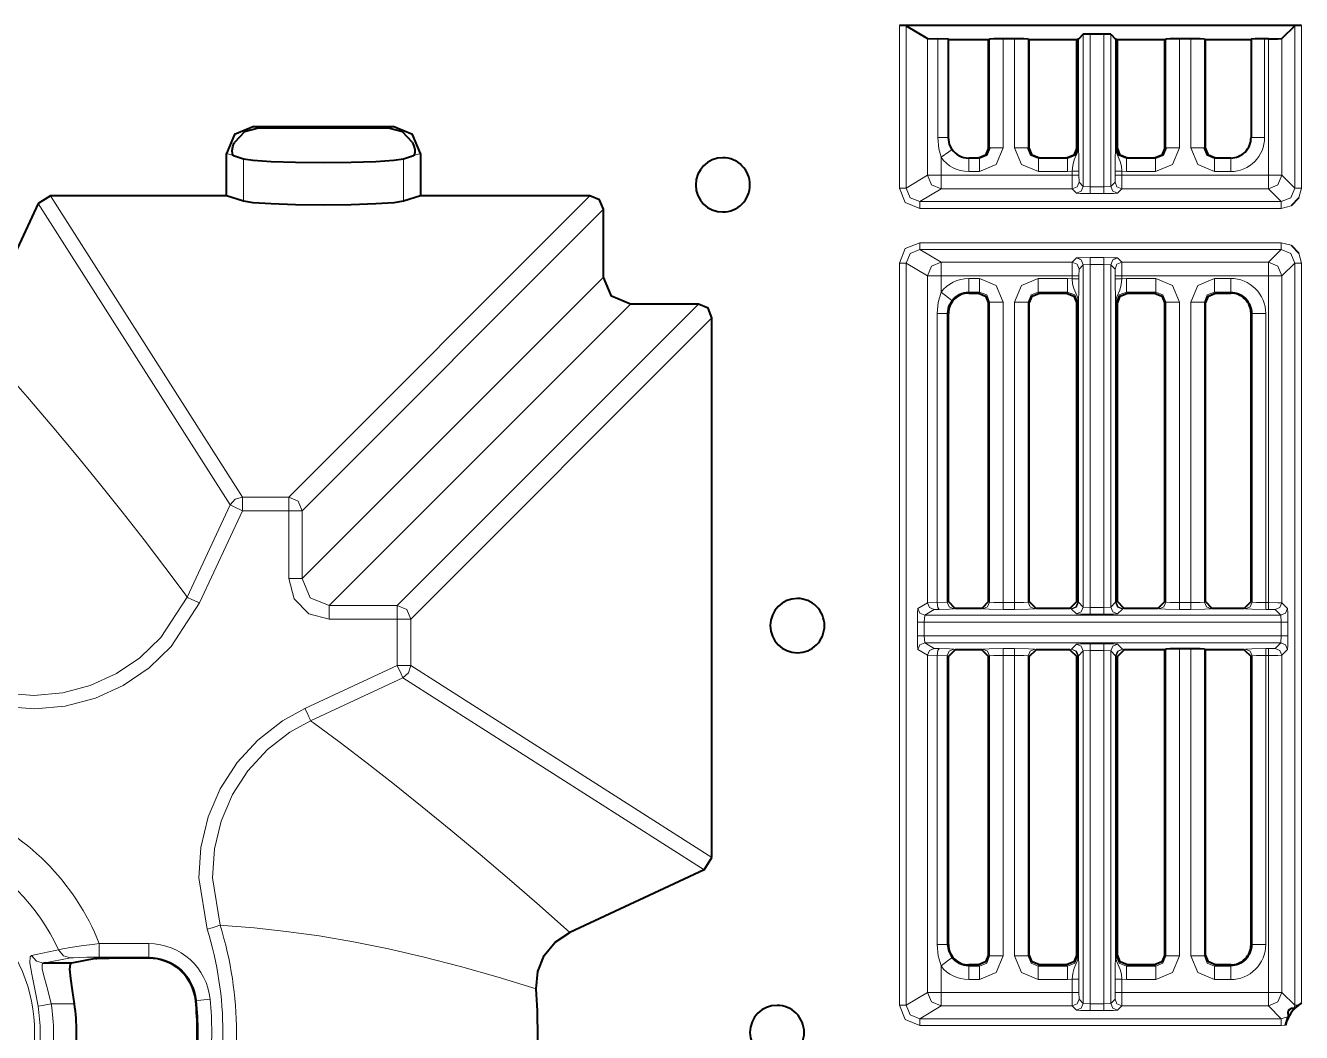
# Model space of a CAD drawing. Header units: millimetres. Extents: x 0 to 2941, y -405 to 1422.
# Drawn here: x 782.6 to 876.8, y 625.7 to 699.9 of the extents above; entities that cross this region are included whole.
import ezdxf

# ---------------------------------------------------------------- set-up
doc = ezdxf.new("R2010")
doc.units = ezdxf.units.MM
doc.layers.add('FINE', color=9, linetype='Continuous')
doc.layers.add('OUTLINE', color=7, linetype='Continuous')

msp = doc.modelspace()

# ---------------------------------------------------------------- linework, layer by layer
at = {"layer": 'FINE', "lineweight": 9}
for p, q in [((847.089, 699.94), (847.089, 687.952)), ((876.254, 699.928), (876.254, 687.953)), ((876.753, 687.953), (876.753, 699.94)), ((849.163, 698.983), (849.163, 688.897)), ((849.933, 698.959), (849.933, 691.673)), ((854.75, 690.922), (854.75, 698.958)), ((855.59, 698.958), (855.59, 690.922)), ((856.588, 690.922), (856.588, 698.934)), ((860.251, 698.934), (860.251, 690.922)), ((860.283, 698.939), (860.283, 690.922)), ((860.3, 690.922), (860.3, 698.942)), ((860.657, 688.082), (860.657, 699.299)), ((861.157, 699.312), (861.157, 688.056)), ((862.183, 688.056), (862.183, 699.312)), ((862.682, 699.299), (862.682, 688.082)), ((863.056, 690.922), (863.056, 698.939)), ((863.088, 690.922), (863.088, 698.934)), ((867.75, 690.922), (867.75, 698.958)), ((868.59, 698.958), (868.59, 690.922)), ((869.588, 690.922), (869.588, 698.934)), ((874.035, 691.673), (874.035, 698.958)), ((874.31, 698.958), (874.31, 688.897)), ((875.31, 688.897), (875.31, 698.984)), ((799.82, 692.381), (799.467, 692.495)), ((809.747, 692.495), (809.394, 692.381)), ((856.67, 690.922), (856.588, 690.922)), ((860.251, 690.922), (860.17, 690.922)), ((863.17, 690.922), (863.088, 690.922)), ((869.67, 690.922), (869.588, 690.922)), ((797.457, 690.512), (797.941, 690.355)), ((798.698, 690.092), (798.698, 686.986)), ((810.516, 686.986), (810.516, 690.092)), ((811.273, 690.355), (811.758, 690.512)), ((850.163, 688.897), (850.163, 690.229)), ((852.204, 689.172), (852.997, 689.172)), ((859.829, 689.204), (859.829, 688.897)), ((860.329, 688.897), (860.329, 689.204)), ((863.01, 689.204), (863.01, 688.897)), ((863.51, 689.204), (863.842, 689.172)), ((863.842, 689.172), (865.997, 689.172)), ((870.342, 689.172), (871.535, 689.172)), ((859.829, 688.897), (850.163, 688.897)), ((860.342, 688.397), (860.329, 688.897)), ((860.657, 688.082), (860.342, 688.397)), ((861.157, 688.056), (860.657, 688.082)), ((862.183, 688.056), (861.157, 688.056)), ((862.682, 688.082), (862.183, 688.056)), ((862.998, 688.397), (862.682, 688.082)), ((863.01, 688.897), (862.998, 688.397)), ((876.254, 687.953), (875.31, 688.897)), ((798.633, 665.165), (784.473, 687.391)), ((824.269, 687.391), (802.043, 665.165)), ((861.157, 687.556), (862.183, 687.556)), ((863.182, 687.582), (863.497, 687.897)), ((863.497, 687.897), (874.31, 687.897)), ((876.566, 687.226), (876.753, 687.953)), ((783.568, 686.815), (797.728, 664.589)), ((803.041, 664.167), (825.267, 686.393)), ((875.254, 686.454), (875.981, 686.641)), ((875.254, 683.927), (848.589, 683.927)), ((875.981, 683.739), (875.254, 683.927)), ((847.089, 682.428), (847.089, 627.702)), ((847.589, 682.428), (849.163, 681.484)), ((847.589, 627.702), (847.589, 682.428)), ((860.157, 682.799), (859.842, 682.484)), ((862.183, 682.824), (861.157, 682.824)), ((863.497, 682.484), (863.182, 682.799)), ((874.31, 682.484), (863.497, 682.484)), ((849.163, 681.484), (849.163, 657.373)), ((850.163, 680.286), (850.163, 681.484)), ((850.163, 681.484), (859.829, 681.484)), ((859.829, 681.484), (859.829, 681.258)), ((860.329, 681.484), (860.342, 681.984)), ((860.329, 681.258), (860.329, 681.484)), ((860.342, 681.984), (860.657, 682.299)), ((860.657, 682.299), (861.157, 682.325)), ((860.657, 657.058), (860.657, 682.299)), ((861.157, 682.325), (861.157, 657.032)), ((861.157, 682.325), (862.183, 682.325)), ((862.682, 682.299), (862.998, 681.984)), ((862.682, 682.299), (862.682, 657.058)), ((862.998, 681.984), (863.01, 681.484)), ((863.01, 681.484), (863.01, 681.258)), ((874.31, 681.484), (874.31, 657.386)), ((875.31, 657.373), (875.31, 681.484)), ((825.267, 681.388), (803.041, 659.162)), ((853.002, 681.288), (852.204, 681.288)), ((859.502, 681.288), (857.337, 681.288)), ((859.829, 681.258), (859.502, 681.288)), ((863.837, 681.288), (863.51, 681.258)), ((866.002, 681.288), (863.837, 681.288)), ((871.535, 681.288), (870.337, 681.288)), ((857.418, 680.208), (857.337, 680.29)), ((863.918, 680.208), (863.837, 680.29)), ((863.837, 680.29), (866.002, 680.29)), ((866.002, 680.29), (865.921, 680.208)), ((870.337, 680.29), (871.535, 680.29)), ((870.419, 680.208), (870.337, 680.29)), ((871.535, 680.29), (871.535, 680.208)), ((805.038, 657.165), (827.264, 679.391)), ((849.891, 678.709), (849.891, 657.385)), ((850.619, 678.709), (850.704, 678.709)), ((850.619, 657.421), (850.619, 678.709)), ((853.67, 679.459), (853.751, 679.541)), ((853.751, 679.541), (853.751, 657.423)), ((854.75, 657.386), (854.75, 679.541)), ((855.59, 679.541), (855.59, 657.386)), ((860.17, 679.459), (860.251, 679.541)), ((860.251, 679.541), (860.251, 657.423)), ((860.283, 679.541), (860.283, 657.415)), ((860.3, 657.415), (860.3, 679.541)), ((863.04, 679.541), (863.04, 657.415)), ((863.056, 657.415), (863.056, 679.541)), ((866.67, 679.459), (866.751, 679.541)), ((866.751, 679.541), (866.751, 657.423)), ((867.75, 657.386), (867.75, 679.541)), ((868.59, 679.541), (868.59, 657.386)), ((869.588, 679.541), (869.67, 679.459)), ((869.588, 657.423), (869.588, 679.541)), ((873.035, 678.709), (873.116, 678.709)), ((874.115, 657.386), (874.115, 678.709)), ((811.041, 656.167), (833.267, 678.393)), ((794.555, 657.785), (797.728, 664.589)), ((798.633, 665.165), (802.043, 665.165)), ((798.633, 664.167), (795.46, 657.363)), ((802.043, 664.167), (798.633, 664.167)), ((802.043, 659.162), (802.043, 664.167)), ((803.041, 664.167), (803.041, 659.162)), ((794.398, 658), (794.555, 657.785)), ((805.038, 657.165), (810.043, 657.165)), ((849.163, 657.373), (848.463, 656.953)), ((849.891, 657.385), (849.163, 657.373)), ((850.619, 657.421), (849.891, 657.385)), ((850.704, 657.464), (850.619, 657.421)), ((853.751, 657.423), (853.67, 657.464)), ((855.59, 657.386), (854.75, 657.386)), ((856.67, 657.464), (856.588, 657.423)), ((860.251, 657.423), (860.17, 657.464)), ((860.283, 657.415), (860.251, 657.423)), ((860.657, 657.058), (860.3, 657.415)), ((861.157, 657.032), (860.657, 657.058)), ((862.183, 657.032), (861.157, 657.032)), ((862.682, 657.058), (862.183, 657.032)), ((863.04, 657.415), (862.682, 657.058)), ((863.088, 657.423), (863.056, 657.415)), ((863.17, 657.464), (863.088, 657.423)), ((866.751, 657.423), (866.67, 657.464)), ((868.59, 657.386), (867.75, 657.386)), ((869.67, 657.464), (869.588, 657.423)), ((874.31, 657.386), (874.115, 657.386)), ((875.73, 656.953), (875.31, 657.373)), ((810.043, 656.167), (805.038, 656.167)), ((810.043, 652.757), (810.043, 656.167)), ((811.041, 656.167), (811.041, 652.757)), ((848.962, 656.453), (875.23, 656.453)), ((851.118, 656.921), (851.204, 656.964)), ((854.75, 656.886), (855.59, 656.886)), ((857.088, 656.923), (857.17, 656.964)), ((859.67, 656.964), (859.752, 656.923)), ((859.752, 656.923), (859.8, 656.915)), ((859.8, 656.915), (860.157, 656.558)), ((861.157, 656.532), (862.183, 656.532)), ((863.182, 656.558), (863.539, 656.915)), ((863.539, 656.915), (863.588, 656.923)), ((863.588, 656.923), (863.67, 656.964)), ((866.169, 656.964), (866.252, 656.923)), ((867.75, 656.886), (868.59, 656.886)), ((870.088, 656.923), (870.17, 656.964)), ((872.535, 656.964), (872.617, 656.923)), ((874.81, 656.873), (875.23, 656.453)), ((875.23, 656.453), (875.255, 655.953)), ((848.42, 655.953), (848.42, 654.927)), ((875.255, 655.953), (848.92, 655.953)), ((875.255, 655.953), (875.255, 654.927)), ((875.755, 654.927), (875.755, 655.953)), ((848.92, 654.927), (875.255, 654.927)), ((848.962, 654.428), (848.92, 654.927)), ((875.23, 654.428), (848.962, 654.428)), ((849.663, 654.007), (848.962, 654.428)), ((860.157, 654.323), (859.8, 653.966)), ((862.183, 654.348), (861.157, 654.348)), ((863.539, 653.966), (863.182, 654.323)), ((875.23, 654.428), (874.81, 654.008)), ((875.255, 654.927), (875.23, 654.428)), ((848.463, 653.928), (849.163, 653.508)), ((849.163, 653.508), (849.891, 653.496)), ((849.163, 653.508), (849.163, 628.646)), ((850.027, 653.996), (849.663, 654.007)), ((849.891, 653.496), (850.619, 653.46)), ((849.891, 653.496), (849.891, 632.172)), ((850.619, 632.172), (850.619, 653.46)), ((850.619, 653.46), (850.704, 653.417)), ((853.252, 653.958), (853.17, 653.917)), ((853.67, 653.417), (853.751, 653.458)), ((853.751, 653.458), (853.751, 631.34)), ((855.59, 653.995), (854.75, 653.995)), ((854.75, 631.34), (854.75, 653.495)), ((854.75, 653.495), (855.59, 653.495)), ((855.59, 653.495), (855.59, 631.34)), ((856.588, 631.34), (856.588, 653.458)), ((856.588, 653.458), (856.67, 653.417)), ((857.17, 653.917), (857.088, 653.958)), ((859.752, 653.958), (859.67, 653.917)), ((859.8, 653.966), (859.752, 653.958)), ((860.17, 653.417), (860.251, 653.458)), ((860.251, 653.458), (860.283, 653.466)), ((860.251, 653.458), (860.251, 631.34)), ((860.283, 653.466), (860.283, 631.34)), ((860.3, 653.466), (860.657, 653.823)), ((860.3, 631.34), (860.3, 653.466)), ((860.657, 653.823), (861.157, 653.849)), ((860.657, 627.831), (860.657, 653.823)), ((861.157, 653.849), (862.183, 653.849)), ((862.183, 627.806), (862.183, 653.849)), ((862.183, 653.849), (862.682, 653.823)), ((862.682, 653.823), (862.682, 627.831)), ((862.682, 653.823), (863.04, 653.466)), ((863.04, 653.466), (863.04, 631.34)), ((863.056, 631.34), (863.056, 653.466)), ((863.056, 653.466), (863.088, 653.458)), ((863.088, 653.458), (863.17, 653.417)), ((863.088, 631.34), (863.088, 653.458)), ((863.588, 653.958), (863.539, 653.966)), ((863.67, 653.917), (863.588, 653.958)), ((866.751, 653.957), (866.751, 631.34)), ((867.75, 631.34), (867.75, 653.982)), ((868.59, 653.982), (868.59, 631.34)), ((869.588, 631.34), (869.588, 653.957)), ((872.617, 653.958), (872.535, 653.917)), ((874.31, 653.995), (874.115, 653.995)), ((874.115, 632.172), (874.115, 653.495)), ((874.115, 653.495), (874.31, 653.495)), ((874.81, 654.008), (874.31, 653.995)), ((874.31, 653.495), (874.31, 628.646)), ((875.31, 653.508), (875.73, 653.928)), ((875.31, 628.646), (875.31, 653.508)), ((803.239, 649.584), (810.043, 652.757)), ((833.267, 638.597), (811.041, 652.757)), ((810.465, 651.852), (832.691, 637.692)), ((803.661, 648.679), (803.876, 648.522)), ((797.236, 633.58), (796.987, 633.594)), ((788.072, 632.241), (791.718, 632.241)), ((850.704, 632.172), (850.619, 632.172)), ((873.116, 632.172), (873.035, 632.172)), ((785.958, 631.184), (783.953, 630.791)), ((791.718, 631.242), (788.072, 631.242)), ((791.718, 631.242), (791.718, 631.17)), ((852.204, 630.591), (852.204, 630.672)), ((853.751, 631.34), (853.67, 631.421)), ((856.67, 631.421), (856.588, 631.34)), ((857.337, 630.591), (857.418, 630.672)), ((859.421, 630.672), (859.502, 630.591)), ((860.251, 631.34), (860.17, 631.421)), ((863.17, 631.421), (863.088, 631.34)), ((863.837, 630.591), (863.918, 630.672)), ((865.921, 630.672), (866.002, 630.591)), ((866.751, 631.34), (866.67, 631.421)), ((869.67, 631.421), (869.588, 631.34)), ((870.337, 630.591), (870.419, 630.672)), ((871.535, 630.672), (871.535, 630.591)), ((850.163, 628.646), (850.163, 630.595)), ((859.502, 630.591), (857.337, 630.591)), ((866.002, 630.591), (863.837, 630.591)), ((871.535, 630.591), (870.337, 630.591)), ((857.337, 629.592), (859.502, 629.592)), ((859.502, 629.592), (859.829, 629.623)), ((859.829, 629.623), (859.829, 628.646)), ((860.329, 628.646), (860.329, 629.623)), ((863.01, 629.623), (863.01, 628.646)), ((863.51, 628.646), (863.51, 629.623)), ((863.51, 629.623), (863.837, 629.592)), ((863.837, 629.592), (866.002, 629.592)), ((870.337, 629.592), (871.535, 629.592)), ((795.181, 628.034), (795.251, 628.041)), ((849.163, 628.646), (847.589, 627.702)), ((859.829, 628.646), (850.163, 628.646)), ((860.342, 628.147), (860.329, 628.646)), ((860.657, 627.831), (860.342, 628.147)), ((862.682, 627.831), (862.183, 627.806)), ((862.998, 628.147), (862.682, 627.831)), ((863.01, 628.646), (862.998, 628.147)), ((874.31, 628.646), (863.51, 628.646)), ((876.254, 627.703), (875.31, 628.646)), ((784.523, 627.793), (786.242, 627.793)), ((862.183, 627.806), (861.157, 627.806)), ((861.157, 627.306), (862.183, 627.306)), ((863.182, 627.332), (863.497, 627.647)), ((863.497, 627.647), (874.31, 627.647)), ((874.31, 627.647), (875.254, 626.703)), ((876.254, 627.703), (876.221, 627.448)), ((848.589, 626.203), (875.254, 626.203)), ((875.793, 626.861), (875.254, 626.703)), ((875.254, 626.203), (875.577, 626.239))]:
    msp.add_line(p, q, dxfattribs=at)
for points in [[(849.163, 688.897), (847.589, 687.952), (847.589, 699.928)], [(853.751, 698.934), (853.751, 690.922), (853.67, 690.922)], [(863.04, 698.942), (863.04, 690.922), (863.04, 690.91), (863.039, 690.883), (863.038, 690.824), (863.036, 690.776), (863.034, 690.702), (863.02, 690.206), (863.013, 689.735), (863.01, 689.204)], [(866.751, 698.934), (866.751, 690.922), (866.67, 690.922)], [(850.704, 691.673), (850.488, 691.673), (849.933, 691.673)], [(849.933, 691.673), (850.002, 690.851), (850.163, 690.229)], [(852.997, 689.172), (854.236, 689.685), (854.75, 690.922)], [(853.751, 690.922), (854.061, 690.922), (854.75, 690.922)], [(856.588, 690.922), (856.278, 690.922), (855.59, 690.922)], [(855.59, 690.922), (856.103, 689.685), (857.342, 689.172)], [(860.283, 690.922), (860.281, 690.852), (860.272, 690.766), (860.212, 690.527), (859.992, 690.027), (859.88, 689.613), (859.829, 689.204)], [(860.251, 690.922), (860.262, 690.922), (860.283, 690.922)], [(860.3, 690.922), (860.295, 690.922), (860.283, 690.922)], [(860.329, 689.204), (860.326, 689.799), (860.317, 690.346), (860.304, 690.754), (860.3, 690.862), (860.3, 690.896), (860.3, 690.922)], [(863.04, 690.922), (863.044, 690.922), (863.056, 690.922)], [(863.51, 689.204), (863.467, 689.568), (863.388, 689.913), (863.163, 690.434), (863.113, 690.57), (863.084, 690.676), (863.061, 690.821), (863.057, 690.89), (863.056, 690.922)], [(863.056, 690.922), (863.077, 690.922), (863.088, 690.922)], [(865.997, 689.172), (867.236, 689.685), (867.75, 690.922)], [(867.75, 690.922), (867.061, 690.922), (866.751, 690.922)], [(868.59, 690.922), (869.278, 690.922), (869.588, 690.922)], [(868.59, 690.922), (869.103, 689.685), (870.342, 689.172)], [(874.035, 691.673), (873.328, 691.673), (873.035, 691.673)], [(850.979, 690.806), (850.74, 690.637), (850.163, 690.229)], [(852.204, 690.172), (852.204, 689.88), (852.204, 689.172)], [(852.997, 690.172), (852.997, 689.88), (852.997, 689.172)], [(857.342, 690.172), (857.342, 689.88), (857.342, 689.172)], [(859.497, 690.172), (859.497, 689.88), (859.497, 689.172)], [(863.842, 689.172), (863.842, 689.88), (863.842, 690.172)], [(865.997, 689.172), (865.997, 689.88), (865.997, 690.172)], [(870.342, 689.172), (870.342, 689.88), (870.342, 690.172)], [(871.535, 689.172), (871.535, 689.88), (871.535, 690.172)], [(857.342, 689.172), (859.497, 689.172), (859.829, 689.204)], [(860.329, 689.204), (860.178, 689.204), (859.829, 689.204)], [(863.01, 689.204), (863.161, 689.204), (863.51, 689.204)], [(874.31, 688.897), (863.51, 688.897), (863.51, 689.204)], [(849.163, 688.897), (849.457, 688.19), (850.163, 687.897)], [(850.163, 688.897), (849.471, 688.897), (849.163, 688.897)], [(850.163, 688.897), (850.163, 688.199), (850.163, 687.897)], [(860.329, 688.897), (860.178, 688.897), (859.829, 688.897)], [(859.829, 688.897), (859.833, 688.199), (859.842, 687.897)], [(860.342, 688.397), (860.195, 688.044), (859.842, 687.897)], [(860.657, 688.082), (860.51, 687.728), (860.157, 687.582)], [(861.157, 688.056), (861.157, 687.707), (861.157, 687.556)], [(862.183, 688.056), (862.183, 687.707), (862.183, 687.556)], [(862.682, 688.082), (862.829, 687.728), (863.182, 687.582)], [(862.998, 688.397), (863.144, 688.044), (863.497, 687.897)], [(863.01, 688.897), (863.161, 688.897), (863.51, 688.897)], [(863.497, 687.897), (863.506, 688.199), (863.51, 688.897)], [(874.31, 687.897), (875.017, 688.19), (875.31, 688.897)], [(874.31, 688.897), (874.31, 688.199), (874.31, 687.897)], [(874.31, 688.897), (875.008, 688.897), (875.31, 688.897)], [(847.589, 687.952), (847.435, 687.952), (847.089, 687.952)], [(847.089, 687.952), (847.529, 686.892), (848.589, 686.454), (875.254, 686.454)], [(848.589, 686.953), (847.882, 687.246), (847.589, 687.952)], [(848.589, 686.953), (850.163, 687.897), (859.842, 687.897)], [(874.31, 687.897), (875.254, 686.953), (848.589, 686.953)], [(859.842, 687.897), (860.157, 687.582), (860.459, 687.564), (861.157, 687.556)], [(862.183, 687.556), (862.88, 687.564), (863.182, 687.582)], [(876.254, 687.953), (875.961, 687.246), (875.254, 686.953)], [(876.254, 687.953), (876.404, 687.953), (876.753, 687.953)], [(848.589, 686.953), (848.589, 686.802), (848.589, 686.454)], [(875.254, 686.953), (875.254, 686.802), (875.254, 686.454)], [(848.589, 683.927), (847.529, 683.488), (847.089, 682.428)], [(847.589, 682.428), (847.882, 683.135), (848.589, 683.428)], [(848.589, 683.927), (848.589, 683.578), (848.589, 683.428)], [(848.589, 683.428), (875.254, 683.428), (874.31, 682.484)], [(859.842, 682.484), (850.163, 682.484), (848.589, 683.428)], [(875.254, 683.927), (875.254, 683.578), (875.254, 683.428)], [(875.254, 683.428), (875.961, 683.135), (876.254, 682.428)], [(847.089, 682.428), (847.435, 682.428), (847.589, 682.428)], [(850.163, 682.484), (849.457, 682.19), (849.163, 681.484)], [(850.163, 682.484), (850.163, 682.182), (850.163, 681.484)], [(859.842, 682.484), (859.833, 682.182), (859.829, 681.484)], [(860.342, 681.984), (860.195, 682.337), (859.842, 682.484)], [(861.157, 682.824), (860.459, 682.817), (860.157, 682.799)], [(860.657, 682.299), (860.51, 682.653), (860.157, 682.799)], [(861.157, 682.325), (861.157, 682.674), (861.157, 682.824)], [(862.183, 682.325), (862.183, 682.674), (862.183, 682.824)], [(863.182, 682.799), (862.88, 682.817), (862.183, 682.824)], [(862.682, 682.299), (862.829, 682.653), (863.182, 682.799)], [(862.998, 681.984), (863.144, 682.337), (863.497, 682.484)], [(863.51, 681.484), (863.506, 682.182), (863.497, 682.484)], [(875.31, 681.484), (875.017, 682.191), (874.31, 682.484)], [(874.31, 682.484), (874.31, 682.182), (874.31, 681.484)], [(875.31, 681.484), (876.254, 682.428), (876.254, 627.703)], [(876.753, 682.428), (876.404, 682.428), (876.254, 682.428)], [(876.753, 627.848), (876.753, 682.428), (876.566, 683.155)], [(849.163, 681.484), (849.471, 681.484), (850.163, 681.484)], [(860.329, 681.484), (860.178, 681.484), (859.829, 681.484)], [(862.183, 657.032), (862.183, 682.325), (862.682, 682.299)], [(863.01, 681.484), (863.161, 681.484), (863.51, 681.484)], [(863.51, 681.258), (863.51, 681.484), (874.31, 681.484)], [(875.31, 681.484), (875.008, 681.484), (874.31, 681.484)], [(852.204, 680.29), (852.204, 680.6), (852.204, 681.288)], [(853.002, 680.29), (853.002, 680.6), (853.002, 681.288)], [(854.75, 679.541), (854.238, 680.777), (853.002, 681.288)], [(857.337, 681.288), (856.101, 680.777), (855.59, 679.541)], [(857.337, 680.29), (857.337, 680.6), (857.337, 681.288)], [(859.502, 680.29), (859.502, 680.6), (859.502, 681.288)], [(860.329, 681.258), (860.178, 681.258), (859.829, 681.258)], [(859.829, 681.258), (859.872, 680.894), (859.95, 680.551), (860.175, 680.033), (860.226, 679.896), (860.255, 679.79), (860.278, 679.644), (860.283, 679.574), (860.283, 679.541)], [(860.3, 679.541), (860.3, 679.553), (860.3, 679.581), (860.301, 679.64), (860.303, 679.689), (860.305, 679.763), (860.32, 680.257), (860.326, 680.728), (860.329, 681.258)], [(863.01, 681.258), (863.161, 681.258), (863.51, 681.258)], [(863.01, 681.258), (863.013, 680.666), (863.023, 680.118), (863.036, 679.71), (863.039, 679.602), (863.039, 679.568), (863.04, 679.541)], [(863.056, 679.541), (863.058, 679.611), (863.067, 679.698), (863.127, 679.937), (863.349, 680.437), (863.46, 680.851), (863.51, 681.258)], [(863.837, 680.29), (863.837, 680.6), (863.837, 681.288)], [(866.002, 680.29), (866.002, 680.6), (866.002, 681.288)], [(867.75, 679.541), (867.238, 680.777), (866.002, 681.288)], [(870.337, 681.288), (869.101, 680.777), (868.59, 679.541)], [(870.337, 681.288), (870.337, 680.6), (870.337, 680.29)], [(871.535, 681.288), (871.535, 680.6), (871.535, 680.29)], [(850.163, 680.286), (849.959, 679.529), (849.891, 678.709)], [(850.953, 679.675), (850.707, 679.865), (850.163, 680.286)], [(850.619, 678.709), (850.702, 679.211), (850.953, 679.675)], [(852.204, 680.208), (852.204, 680.29), (853.002, 680.29), (852.921, 680.208)], [(853.002, 680.29), (853.533, 680.071), (853.751, 679.541)], [(856.588, 679.541), (856.806, 680.071), (857.337, 680.29)], [(857.337, 680.29), (859.502, 680.29), (859.421, 680.208)], [(859.502, 680.29), (860.033, 680.071), (860.251, 679.541)], [(863.056, 679.541), (863.077, 679.541), (863.088, 679.541), (863.306, 680.071), (863.837, 680.29)], [(866.002, 680.29), (866.533, 680.071), (866.751, 679.541)], [(869.588, 679.541), (869.806, 680.071), (870.337, 680.29)], [(832.269, 679.391), (810.043, 657.165), (810.748, 656.872), (811.041, 656.167)], [(850.619, 678.709), (850.401, 678.709), (849.891, 678.709)], [(854.75, 679.541), (854.061, 679.541), (853.751, 679.541)], [(855.59, 679.541), (856.278, 679.541), (856.588, 679.541)], [(856.588, 657.423), (856.588, 679.541), (856.67, 679.459)], [(860.251, 679.541), (860.262, 679.541), (860.283, 679.541)], [(860.3, 679.541), (860.295, 679.541), (860.283, 679.541)], [(863.04, 679.541), (863.044, 679.541), (863.056, 679.541)], [(863.088, 657.423), (863.088, 679.541), (863.17, 679.459)], [(866.751, 679.541), (867.061, 679.541), (867.75, 679.541)], [(868.59, 679.541), (869.278, 679.541), (869.588, 679.541)], [(873.116, 678.709), (873.116, 657.423), (873.035, 657.464)], [(874.115, 678.709), (873.426, 678.709), (873.116, 678.709)], [(794.398, 658), (792.914, 659.996), (791.369, 662.022), (789.761, 664.079), (788.09, 666.167), (786.357, 668.285), (784.594, 670.395), (782.772, 672.534), (780.889, 674.703), (778.946, 676.901)], [(797.728, 664.589), (798.097, 665.008), (798.633, 665.165)], [(797.728, 664.589), (798.011, 664.457), (798.633, 664.167)], [(798.633, 665.165), (798.633, 664.853), (798.633, 664.167)], [(802.043, 665.165), (802.043, 664.853), (802.043, 664.167), (802.729, 664.167), (803.041, 664.167)], [(802.043, 665.165), (802.748, 664.871), (803.041, 664.167)], [(805.038, 656.167), (803.54, 656.568), (802.444, 657.664), (802.043, 659.162)], [(802.043, 659.162), (802.729, 659.162), (803.041, 659.162)], [(803.041, 659.162), (803.624, 657.748), (805.038, 657.165)], [(779.47, 651.11), (781.171, 650.709), (783.246, 650.545), (785.38, 650.737), (787.393, 651.269), (789.342, 652.156), (791.066, 653.325), (792.613, 654.809), (794.555, 657.784)], [(794.555, 657.785), (794.638, 657.746), (794.838, 657.653), (795.125, 657.519), (795.46, 657.363)], [(805.038, 656.167), (805.038, 656.853), (805.038, 657.165)], [(810.043, 656.167), (810.043, 656.853), (810.043, 657.165)], [(849.163, 657.373), (849.31, 657.02), (849.663, 656.873)], [(849.891, 657.385), (849.932, 657.036), (850.027, 656.885)], [(850.619, 657.421), (850.765, 657.068), (851.118, 656.921)], [(853.751, 657.423), (853.604, 657.07), (853.252, 656.923)], [(854.75, 657.386), (854.061, 657.396), (853.751, 657.423)], [(854.75, 657.386), (854.75, 657.037), (854.75, 656.886)], [(856.588, 657.423), (856.278, 657.396), (855.59, 657.386)], [(855.59, 657.386), (855.59, 657.037), (855.59, 656.886)], [(856.588, 657.423), (856.735, 657.07), (857.088, 656.923)], [(860.251, 657.423), (860.104, 657.07), (859.752, 656.923)], [(860.3, 657.415), (860.153, 657.062), (859.8, 656.915)], [(860.283, 657.415), (860.14, 657.063), (859.8, 656.915)], [(860.657, 657.058), (860.51, 656.704), (860.157, 656.558)], [(860.3, 657.415), (860.295, 657.415), (860.283, 657.415)], [(861.157, 657.032), (861.157, 656.683), (861.157, 656.532)], [(862.183, 657.032), (862.183, 656.683), (862.183, 656.532)], [(862.682, 657.058), (862.829, 656.704), (863.182, 656.558)], [(863.04, 657.415), (863.186, 657.062), (863.539, 656.915)], [(863.056, 657.415), (863.044, 657.415), (863.04, 657.415)], [(863.056, 657.415), (863.199, 657.063), (863.539, 656.915)], [(863.088, 657.423), (863.235, 657.07), (863.588, 656.923)], [(866.252, 656.923), (866.605, 657.07), (866.751, 657.423)], [(867.75, 657.386), (867.061, 657.396), (866.751, 657.423)], [(867.75, 656.886), (867.75, 657.037), (867.75, 657.386)], [(869.588, 657.423), (869.278, 657.396), (868.59, 657.386)], [(868.59, 656.886), (868.59, 657.037), (868.59, 657.386)], [(870.088, 656.923), (869.735, 657.07), (869.588, 657.423)], [(872.617, 656.923), (872.969, 657.07), (873.116, 657.423)], [(874.115, 657.386), (873.426, 657.396), (873.116, 657.423)], [(874.115, 656.886), (874.115, 657.037), (874.115, 657.386)], [(874.31, 656.886), (874.31, 657.037), (874.31, 657.386)], [(875.31, 657.373), (875.008, 657.382), (874.31, 657.386)], [(874.81, 656.873), (875.163, 657.02), (875.31, 657.373)], [(810.043, 656.167), (810.729, 656.167), (811.041, 656.167)], [(848.463, 656.953), (848.433, 656.651), (848.42, 655.953)], [(848.463, 656.953), (848.609, 656.6), (848.962, 656.453)], [(848.92, 654.927), (848.92, 655.953), (848.962, 656.453)], [(848.962, 656.453), (849.663, 656.873), (850.027, 656.885)], [(850.027, 656.885), (850.792, 656.899), (851.118, 656.921)], [(853.17, 656.964), (853.252, 656.923), (853.717, 656.897), (854.75, 656.886)], [(855.59, 656.886), (856.622, 656.897), (857.088, 656.923)], [(860.157, 656.558), (860.459, 656.54), (861.157, 656.532)], [(862.183, 656.532), (862.88, 656.54), (863.182, 656.558)], [(866.252, 656.923), (866.717, 656.897), (867.75, 656.886)], [(868.59, 656.886), (869.622, 656.897), (870.088, 656.923)], [(872.617, 656.923), (873.082, 656.897), (874.115, 656.886)], [(874.115, 656.886), (874.31, 656.886), (874.81, 656.873)], [(875.23, 656.453), (875.583, 656.6), (875.73, 656.953)], [(875.755, 655.953), (875.748, 656.651), (875.73, 656.953)], [(848.42, 655.953), (848.574, 655.953), (848.92, 655.953)], [(875.255, 655.953), (875.604, 655.953), (875.755, 655.953)], [(848.42, 654.927), (848.574, 654.927), (848.92, 654.927)], [(848.42, 654.927), (848.433, 654.23), (848.463, 653.928)], [(848.463, 653.928), (848.609, 654.281), (848.962, 654.428)], [(861.157, 654.348), (860.459, 654.341), (860.157, 654.323)], [(860.157, 654.323), (860.51, 654.177), (860.657, 653.823)], [(861.157, 654.348), (861.157, 654.197), (861.157, 653.849)], [(862.183, 654.348), (862.183, 654.197), (862.183, 653.849)], [(863.182, 654.323), (862.88, 654.341), (862.183, 654.348)], [(863.182, 654.323), (862.829, 654.177), (862.682, 653.823)], [(875.23, 654.428), (875.583, 654.281), (875.73, 653.928)], [(875.255, 654.927), (875.604, 654.927), (875.755, 654.927)], [(875.73, 653.928), (875.748, 654.23), (875.755, 654.927)], [(849.163, 653.508), (849.31, 653.861), (849.663, 654.007)], [(849.891, 653.496), (849.932, 653.845), (850.027, 653.996)], [(851.204, 653.917), (851.118, 653.96), (850.792, 653.982), (850.027, 653.996)], [(850.619, 653.46), (850.765, 653.813), (851.118, 653.96)], [(854.75, 653.995), (853.717, 653.984), (853.252, 653.958)], [(853.751, 653.458), (853.604, 653.811), (853.252, 653.958)], [(853.751, 653.458), (854.061, 653.484), (854.75, 653.495)], [(854.75, 653.495), (854.75, 653.844), (854.75, 653.995)], [(855.59, 653.495), (855.59, 653.844), (855.59, 653.995)], [(857.088, 653.958), (856.622, 653.984), (855.59, 653.995)], [(855.59, 653.495), (856.278, 653.484), (856.588, 653.458)], [(857.088, 653.958), (856.735, 653.811), (856.588, 653.458)], [(859.752, 653.958), (860.104, 653.811), (860.251, 653.458)], [(859.8, 653.966), (860.153, 653.819), (860.3, 653.466)], [(859.8, 653.966), (860.14, 653.818), (860.283, 653.466)], [(860.283, 653.466), (860.295, 653.466), (860.3, 653.466)], [(861.157, 653.849), (861.157, 627.806), (860.657, 627.831)], [(863.539, 653.966), (863.186, 653.819), (863.04, 653.466)], [(863.04, 653.466), (863.044, 653.466), (863.056, 653.466)], [(863.539, 653.966), (863.199, 653.818), (863.056, 653.466)], [(863.588, 653.958), (863.235, 653.811), (863.088, 653.458)], [(874.115, 653.995), (873.082, 653.984), (872.617, 653.958)], [(873.116, 653.458), (872.969, 653.811), (872.617, 653.958)], [(873.035, 653.417), (873.116, 653.458), (873.116, 632.172)], [(873.116, 653.458), (873.426, 653.484), (874.115, 653.495)], [(874.115, 653.495), (874.115, 653.844), (874.115, 653.995)], [(874.31, 653.995), (874.31, 653.844), (874.31, 653.495)], [(874.31, 653.495), (875.008, 653.499), (875.31, 653.508)], [(874.81, 654.008), (875.163, 653.861), (875.31, 653.508)], [(811.041, 652.757), (810.884, 652.22), (810.465, 651.852), (803.661, 648.679)], [(810.043, 652.757), (810.729, 652.757), (811.041, 652.757)], [(810.043, 652.757), (810.333, 652.134), (810.465, 651.852)], [(796.033, 633.298), (795.425, 637.085), (795.573, 639.329), (796.112, 641.58), (796.994, 643.647), (798.247, 645.591), (799.764, 647.249), (801.589, 648.669), (803.239, 649.584)], [(803.239, 649.584), (803.395, 649.249), (803.529, 648.962), (803.622, 648.762), (803.661, 648.679)], [(803.661, 648.679), (802.132, 647.832), (800.486, 646.558), (799.036, 644.981), (797.905, 643.233), (797.059, 641.265), (796.569, 639.241), (796.422, 637.102), (796.987, 633.594)], [(822.777, 633.069), (820.539, 635.047), (818.332, 636.963), (816.155, 638.816), (814.009, 640.607), (811.893, 642.335), (809.845, 643.972), (807.826, 645.549), (805.836, 647.065), (803.876, 648.522)], [(796.033, 633.298), (796.386, 633.407), (796.689, 633.501), (796.899, 633.567), (796.987, 633.594)], [(797.236, 633.58), (799.502, 633.405), (801.856, 633.148), (804.293, 632.804), (806.811, 632.371), (809.407, 631.848), (812.03, 631.246), (814.722, 630.553), (817.483, 629.77), (820.308, 628.897)], [(785.06, 631.778), (785.372, 631.846), (785.943, 631.945), (786.742, 632.067), (787.74, 632.2), (788.072, 632.241)], [(785.958, 631.184), (785.423, 631.347), (785.06, 631.778)], [(788.072, 631.242), (788.072, 631.546), (788.072, 632.241)], [(791.718, 631.242), (791.718, 631.546), (791.718, 632.241)], [(850.619, 632.172), (850.401, 632.172), (849.891, 632.172)], [(849.891, 632.172), (849.962, 631.336), (850.163, 630.595)], [(850.953, 631.205), (850.706, 631.66), (850.619, 632.172)], [(873.116, 632.172), (873.426, 632.172), (874.115, 632.172)], [(783.551, 627.636), (783.324, 628.879), (783.095, 629.979), (782.948, 630.818), (782.973, 631.272), (783.069, 631.356)], [(783.069, 631.356), (783.432, 630.946), (783.953, 630.791)], [(783.953, 630.791), (783.858, 630.727), (783.846, 630.366), (784.018, 629.69), (784.275, 628.801), (784.523, 627.793)], [(788.072, 631.242), (787.84, 631.241), (787.14, 631.235), (786.578, 631.222), (786.176, 631.205), (785.958, 631.184)], [(850.163, 630.595), (850.707, 631.016), (850.953, 631.205)], [(852.204, 629.592), (853.002, 629.592), (854.238, 630.104), (854.75, 631.34)], [(852.921, 630.672), (853.002, 630.591), (852.204, 630.591)], [(853.751, 631.34), (853.533, 630.809), (853.002, 630.591)], [(854.75, 631.34), (854.061, 631.34), (853.751, 631.34)], [(855.59, 631.34), (856.278, 631.34), (856.588, 631.34)], [(855.59, 631.34), (856.101, 630.104), (857.337, 629.592)], [(857.337, 630.591), (856.806, 630.809), (856.588, 631.34)], [(860.251, 631.34), (860.033, 630.809), (859.502, 630.591)], [(860.251, 631.34), (860.262, 631.34), (860.283, 631.34), (860.281, 631.269), (860.272, 631.183), (860.212, 630.943), (859.99, 630.444), (859.879, 630.03), (859.829, 629.623)], [(860.3, 631.34), (860.295, 631.34), (860.283, 631.34)], [(860.329, 629.623), (860.326, 630.215), (860.317, 630.763), (860.304, 631.171), (860.3, 631.279), (860.3, 631.313), (860.3, 631.34)], [(863.04, 631.34), (863.04, 631.327), (863.039, 631.3), (863.038, 631.241), (863.036, 631.192), (863.034, 631.117), (863.02, 630.624), (863.013, 630.153), (863.01, 629.623)], [(863.04, 631.34), (863.044, 631.34), (863.056, 631.34)], [(863.056, 631.34), (863.077, 631.34), (863.088, 631.34)], [(863.51, 629.623), (863.467, 629.987), (863.389, 630.33), (863.165, 630.848), (863.113, 630.985), (863.084, 631.092), (863.061, 631.237), (863.057, 631.307), (863.056, 631.34)], [(863.837, 629.592), (863.837, 630.281), (863.837, 630.591), (863.306, 630.809), (863.088, 631.34)], [(866.751, 631.34), (866.533, 630.809), (866.002, 630.591)], [(866.002, 629.592), (867.238, 630.104), (867.75, 631.34)], [(866.751, 631.34), (867.061, 631.34), (867.75, 631.34)], [(869.588, 631.34), (869.278, 631.34), (868.59, 631.34)], [(868.59, 631.34), (869.101, 630.104), (870.337, 629.592)], [(870.337, 630.591), (869.806, 630.809), (869.588, 631.34)], [(852.204, 629.592), (852.204, 630.281), (852.204, 630.591)], [(853.002, 629.592), (853.002, 630.281), (853.002, 630.591)], [(857.337, 629.592), (857.337, 630.281), (857.337, 630.591)], [(859.502, 629.592), (859.502, 630.281), (859.502, 630.591)], [(866.002, 629.592), (866.002, 630.281), (866.002, 630.591)], [(870.337, 630.591), (870.337, 630.281), (870.337, 629.592)], [(871.535, 630.591), (871.535, 630.281), (871.535, 629.592)], [(860.329, 629.623), (860.178, 629.623), (859.829, 629.623)], [(863.01, 629.623), (863.161, 629.623), (863.51, 629.623)], [(795.251, 628.041), (795.555, 628.071), (796.246, 628.14)], [(850.163, 628.646), (849.471, 628.646), (849.163, 628.646)], [(849.163, 628.646), (849.457, 627.94), (850.163, 627.647)], [(850.163, 628.646), (850.163, 627.949), (850.163, 627.647)], [(860.329, 628.646), (860.178, 628.646), (859.829, 628.646)], [(859.829, 628.646), (859.833, 627.949), (859.842, 627.647)], [(860.342, 628.147), (860.195, 627.793), (859.842, 627.647)], [(860.657, 627.831), (860.51, 627.478), (860.157, 627.332)], [(862.682, 627.831), (862.829, 627.478), (863.182, 627.332)], [(862.998, 628.147), (863.144, 627.793), (863.497, 627.647)], [(863.01, 628.646), (863.161, 628.646), (863.51, 628.646)], [(863.497, 627.647), (863.506, 627.949), (863.51, 628.646)], [(874.31, 628.646), (875.008, 628.646), (875.31, 628.646)], [(874.31, 627.647), (875.017, 627.94), (875.31, 628.646)], [(874.31, 628.646), (874.31, 627.949), (874.31, 627.647)], [(783.551, 627.636), (783.889, 627.69), (784.523, 627.793)], [(847.589, 627.702), (847.435, 627.702), (847.089, 627.702)], [(847.089, 627.702), (847.529, 626.642), (848.589, 626.203)], [(848.589, 626.703), (847.882, 626.995), (847.589, 627.702)], [(875.254, 626.703), (848.589, 626.703), (850.163, 627.647)], [(850.163, 627.647), (859.842, 627.647), (860.157, 627.332), (860.459, 627.314), (861.157, 627.306)], [(861.157, 627.806), (861.157, 627.457), (861.157, 627.306)], [(862.183, 627.806), (862.183, 627.457), (862.183, 627.306)], [(862.183, 627.306), (862.88, 627.314), (863.182, 627.332)], [(876.254, 627.703), (876.332, 627.703), (876.531, 627.703)], [(848.589, 626.703), (848.589, 626.552), (848.589, 626.203)], [(875.254, 626.703), (875.254, 626.552), (875.254, 626.203)]]:
    msp.add_lwpolyline(points, dxfattribs=at)
for points in [[(871.535, 689.173, 0.414214), (874.035, 691.673)], [(850.163, 690.229, 0.243451), (852.204, 689.173)], [(852.204, 681.288, 0.232236), (850.163, 680.286)], [(874.115, 678.709, 0.414223), (871.535, 681.288)], [(852.204, 680.29, 0.232235), (850.953, 679.676)], [(873.116, 678.709, 0.414214), (871.535, 680.29)], [(795.46, 657.363), (793.363, 654.151), (791.744, 652.59), (789.832, 651.287), (787.788, 650.351), (785.554, 649.754), (783.316, 649.547), (781.01, 649.724), (779.174, 650.157, 0.151867), (763.959, 650.157)], [(788.072, 632.241, 0.206649), (778.117, 642.196)], [(783.069, 631.356), (783.419, 631.43), (784.813, 631.726), (785.06, 631.778, 0.182775), (777.654, 639.184)], [(796.987, 617.787, 0.151867), (796.987, 633.594)], [(796.033, 618.083, 0.15187), (796.033, 633.298)], [(796.246, 628.14, 0.385519), (791.718, 632.241)], [(871.535, 630.591, 0.414214), (873.116, 632.172)], [(871.535, 629.592, 0.414223), (874.115, 632.172)], [(795.251, 628.041, 0.38554), (791.718, 631.242)], [(850.953, 631.205, 0.232253), (852.204, 630.591)], [(850.163, 630.595, 0.23223), (852.204, 629.592)], [(795.251, 623.34, 0.049515), (795.251, 628.041)], [(796.246, 623.241, 0.049498), (796.246, 628.14)], [(783.551, 623.745, 0.080633), (783.551, 627.636)], [(784.523, 623.587, 0.080661), (784.523, 627.793)]]:
    msp.add_lwpolyline(points, format="xyb", dxfattribs=at)
msp.add_lwpolyline([(759.839, 625.69, 0.414211), (771.567, 613.963, 0.414218), (783.294, 625.69, 0.414214), (771.567, 637.418), (769.984, 637.31), (768.464, 636.996), (767.02, 636.49), (765.667, 635.807), (764.419, 634.961), (763.29, 633.967), (762.296, 632.838), (761.45, 631.59), (760.767, 630.237), (760.261, 628.793), (759.947, 627.273)], format="xyb", close=True, dxfattribs=at)
at = {"layer": 'OUTLINE', "lineweight": 40}
for p, q in [((847.589, 699.928), (847.089, 699.94)), ((876.753, 699.94), (847.089, 699.94)), ((847.589, 699.928), (849.163, 698.983)), ((876.254, 699.928), (875.31, 698.984)), ((876.753, 699.94), (876.254, 699.928)), ((849.163, 698.983), (849.933, 698.959)), ((850.704, 698.934), (849.933, 698.959)), ((850.704, 691.673), (850.704, 698.934)), ((853.67, 698.893), (850.704, 698.893)), ((853.751, 698.934), (853.67, 698.893)), ((853.67, 690.922), (853.67, 698.893)), ((855.59, 698.958), (854.75, 698.958)), ((856.588, 698.934), (856.67, 698.893)), ((860.17, 698.893), (856.67, 698.893)), ((860.251, 698.934), (860.17, 698.893)), ((860.17, 690.922), (860.17, 698.893)), ((860.283, 698.939), (860.251, 698.934)), ((860.283, 698.939), (860.3, 698.942)), ((860.657, 699.299), (860.3, 698.942)), ((861.157, 699.312), (860.657, 699.299)), ((862.682, 699.299), (863.04, 698.942)), ((863.04, 698.942), (863.056, 698.939)), ((863.088, 698.934), (863.056, 698.939)), ((863.088, 698.934), (863.17, 698.893)), ((863.17, 690.922), (863.17, 698.893)), ((866.67, 698.893), (863.17, 698.893)), ((866.751, 698.934), (866.67, 698.893)), ((866.67, 690.922), (866.67, 698.893)), ((868.59, 698.958), (867.75, 698.958)), ((869.588, 698.934), (869.67, 698.893)), ((873.035, 698.893), (869.67, 698.893)), ((869.67, 690.922), (869.67, 698.893)), ((873.035, 698.932), (873.035, 691.673)), ((874.31, 698.958), (874.035, 698.958)), ((799.467, 692.495), (809.747, 692.495)), ((809.394, 692.381), (799.82, 692.381)), ((797.457, 687.391), (797.457, 690.512)), ((797.976, 690.325), (797.941, 690.355)), ((798.698, 690.092), (797.976, 690.325)), ((811.239, 690.325), (810.516, 690.092)), ((811.273, 690.355), (811.239, 690.325)), ((811.758, 690.512), (811.758, 687.391)), ((852.997, 690.172), (852.204, 690.172)), ((859.497, 690.172), (857.342, 690.172)), ((865.997, 690.172), (863.842, 690.172)), ((871.535, 690.172), (870.342, 690.172)), ((784.473, 687.391), (783.568, 686.815)), ((797.457, 687.391), (784.473, 687.391)), ((798.698, 686.986), (797.457, 687.391)), ((811.758, 687.391), (810.516, 686.986)), ((824.269, 687.391), (811.758, 687.391)), ((876.566, 687.226), (875.981, 686.641)), ((783.568, 686.815), (778.946, 676.901)), ((825.267, 681.388), (825.267, 686.393)), ((875.981, 683.739), (876.566, 683.155)), ((852.204, 680.208), (852.921, 680.208)), ((863.918, 680.208), (865.921, 680.208)), ((870.419, 680.208), (871.535, 680.208)), ((832.269, 679.391), (827.264, 679.391)), ((850.704, 657.464), (850.704, 678.709)), ((853.67, 657.464), (853.67, 679.459)), ((860.17, 657.464), (860.17, 679.459)), ((863.17, 657.464), (863.17, 679.459)), ((866.67, 657.464), (866.67, 679.459)), ((869.67, 657.464), (869.67, 679.459)), ((873.035, 657.464), (873.035, 678.709)), ((833.267, 638.597), (833.267, 678.393)), ((851.204, 656.964), (850.704, 657.464)), ((853.67, 657.464), (853.17, 656.964)), ((860.17, 657.464), (859.67, 656.964)), ((863.67, 656.964), (863.17, 657.464)), ((866.67, 657.464), (866.169, 656.964)), ((870.17, 656.964), (869.67, 657.464)), ((873.035, 657.464), (872.535, 656.964)), ((853.17, 656.964), (851.204, 656.964)), ((866.169, 656.964), (863.67, 656.964)), ((872.535, 656.964), (870.17, 656.964)), ((853.17, 653.917), (851.204, 653.917)), ((853.17, 653.917), (853.67, 653.417)), ((853.67, 631.421), (853.67, 653.417)), ((856.67, 653.417), (857.17, 653.917)), ((856.67, 631.421), (856.67, 653.417)), ((859.67, 653.917), (857.17, 653.917)), ((859.67, 653.917), (860.17, 653.417)), ((860.17, 631.421), (860.17, 653.417)), ((866.67, 653.917), (863.67, 653.917)), ((866.751, 653.957), (866.67, 653.917)), ((866.67, 631.421), (866.67, 653.917)), ((868.59, 653.982), (867.75, 653.982)), ((869.588, 653.957), (869.67, 653.917)), ((872.535, 653.917), (869.67, 653.917)), ((869.67, 631.421), (869.67, 653.917)), ((872.535, 653.917), (873.035, 653.417)), ((873.035, 632.172), (873.035, 653.417)), ((832.691, 637.692), (833.267, 638.597)), ((832.691, 637.692), (822.777, 633.069)), ((786.029, 630.791), (783.953, 630.791)), ((787.779, 631.142), (786.029, 630.791)), ((791.718, 631.17), (788.806, 631.17)), ((852.921, 630.672), (852.204, 630.672)), ((876.531, 627.703), (876.753, 627.848))]:
    msp.add_line(p, q, dxfattribs=at)
for points in [[(854.75, 698.958), (854.061, 698.951), (853.751, 698.934)], [(856.588, 698.934), (856.278, 698.951), (855.59, 698.958)], [(857.421, 690.172), (856.89, 690.392), (856.67, 690.922), (856.67, 698.893)], [(862.682, 699.299), (862.183, 699.312), (861.157, 699.312)], [(867.75, 698.958), (867.061, 698.951), (866.751, 698.934)], [(869.588, 698.934), (869.278, 698.951), (868.59, 698.958)], [(874.035, 698.958), (873.328, 698.951), (873.035, 698.932)], [(874.31, 698.958), (875.008, 698.966), (875.31, 698.984)], [(799.467, 692.495), (798.044, 691.915), (797.457, 690.512)], [(799.82, 692.381), (798.779, 692.096), (798.04, 691.323)], [(811.174, 691.323), (810.435, 692.096), (809.394, 692.381)], [(811.758, 690.512), (811.17, 691.915), (809.747, 692.495)], [(797.941, 690.355), (797.892, 690.489), (797.873, 690.716), (797.911, 690.989), (798.004, 691.251), (798.04, 691.323)], [(811.174, 691.323), (811.285, 691.054), (811.337, 690.789), (811.336, 690.575), (811.301, 690.413), (811.273, 690.355)], [(850.979, 690.806), (850.787, 691.18), (850.704, 691.673)], [(853.67, 690.922), (853.45, 690.392), (852.919, 690.172)], [(853.751, 690.922), (853.53, 690.392), (852.997, 690.172)], [(857.342, 690.172), (856.809, 690.392), (856.588, 690.922)], [(860.17, 690.922), (859.95, 690.392), (859.419, 690.172)], [(860.251, 690.922), (860.03, 690.392), (859.497, 690.172)], [(863.842, 690.172), (863.309, 690.392), (863.088, 690.922)], [(863.921, 690.172), (863.39, 690.392), (863.17, 690.922)], [(866.67, 690.922), (866.45, 690.392), (865.919, 690.172)], [(866.751, 690.922), (866.53, 690.392), (865.997, 690.172)], [(870.342, 690.172), (869.809, 690.392), (869.588, 690.922)], [(870.421, 690.172), (869.89, 690.392), (869.67, 690.922)], [(810.516, 690.092), (809.803, 689.981), (808.464, 689.89), (806.659, 689.831), (804.607, 689.81), (802.555, 689.831), (800.75, 689.89), (799.411, 689.981), (798.698, 690.092)], [(825.267, 686.393), (824.975, 687.099), (824.269, 687.391)], [(810.516, 686.986), (809.803, 686.873), (808.464, 686.781), (806.659, 686.721), (804.607, 686.7), (802.555, 686.721), (800.75, 686.781), (799.411, 686.873), (798.698, 686.986)], [(827.264, 679.391), (825.852, 679.976), (825.267, 681.388)], [(852.921, 680.208), (853.45, 679.989), (853.67, 679.459)], [(856.67, 657.464), (856.67, 679.459), (856.889, 679.989), (857.418, 680.208)], [(857.418, 680.208), (859.421, 680.208), (859.95, 679.989), (860.17, 679.459)], [(863.17, 679.459), (863.389, 679.989), (863.918, 680.208)], [(865.921, 680.208), (866.45, 679.989), (866.67, 679.459)], [(869.67, 679.459), (869.889, 679.989), (870.419, 680.208)], [(833.267, 678.393), (832.975, 679.099), (832.269, 679.391)], [(859.67, 656.964), (857.17, 656.964), (856.67, 657.464)], [(850.704, 632.172), (850.704, 653.417), (851.204, 653.917)], [(863.17, 631.421), (863.17, 653.417), (863.67, 653.917)], [(867.75, 653.982), (867.061, 653.975), (866.751, 653.957)], [(869.588, 653.957), (869.278, 653.975), (868.59, 653.982)], [(820.308, 628.897), (820.411, 630.175), (820.895, 631.362), (821.703, 632.361), (822.777, 633.069)], [(786.242, 627.793), (786.095, 628.794), (785.967, 629.682), (785.906, 630.351), (785.951, 630.72), (786.029, 630.791)], [(787.779, 631.142), (787.888, 631.152), (788.092, 631.161), (788.373, 631.167), (788.712, 631.17), (788.806, 631.17)], [(853.67, 631.421), (853.45, 630.892), (852.921, 630.672)], [(859.421, 630.672), (857.418, 630.672), (856.889, 630.892), (856.67, 631.421)], [(860.17, 631.421), (859.95, 630.892), (859.421, 630.672)], [(865.921, 630.672), (863.918, 630.672), (863.389, 630.892), (863.17, 631.421)], [(866.67, 631.421), (866.45, 630.892), (865.921, 630.672)], [(871.535, 630.672), (870.419, 630.672), (869.889, 630.892), (869.67, 631.421)], [(876.221, 627.448), (876.156, 627.455), (876.009, 627.45), (875.915, 627.421), (875.839, 627.366), (875.826, 627.353), (875.821, 627.346), (875.819, 627.343), (875.817, 627.341), (875.815, 627.338), (875.813, 627.336), (875.811, 627.332), (875.806, 627.325), (875.794, 627.305), (875.775, 627.262), (875.755, 627.164), (875.78, 626.909), (875.793, 626.861)], [(876.221, 627.448), (876.236, 627.46), (876.287, 627.506), (876.421, 627.62), (876.531, 627.703)], [(875.577, 626.239), (875.643, 626.48), (875.709, 626.664), (875.765, 626.795), (875.787, 626.845), (875.793, 626.861)]]:
    msp.add_lwpolyline(points, dxfattribs=at)
for points in [[(871.535, 690.172, 0.414247), (873.035, 691.673)], [(850.979, 690.806, 0.243393), (852.204, 690.172)], [(852.204, 680.209, 0.414214), (850.704, 678.709)], [(873.035, 678.709, 0.414214), (871.535, 680.209)], [(850.704, 632.172, 0.414214), (852.204, 630.672)], [(871.535, 630.672, 0.414214), (873.035, 632.172)], [(795.181, 628.034, 0.385535), (791.718, 631.171)], [(822.777, 618.312), (821.707, 619.017), (820.899, 620.012), (820.412, 621.202), (820.308, 622.484, 0.032838), (820.308, 628.897)], [(795.181, 623.347, 0.049503), (795.181, 628.034)], [(876.753, 627.848, 0.207912), (875.578, 626.239)], [(786.242, 623.587, 0.071289), (786.242, 627.793)]]:
    msp.add_lwpolyline(points, format="xyb", dxfattribs=at)
for points in [[(836.067, 688.191, 0.414226), (834.067, 690.19, 0.414201), (832.067, 688.191, 0.414201), (834.067, 686.191, 0.414226)], [(841.566, 655.69, 0.414226), (839.567, 657.69, 0.414201), (837.567, 655.69, 0.414201), (839.567, 653.69, 0.414226)], [(836.067, 625.69, 0.414201), (838.067, 623.69, 0.414226), (840.067, 625.69, 0.414226), (838.067, 627.69, 0.414201)]]:
    msp.add_lwpolyline(points, format="xyb", close=True, dxfattribs=at)

doc.saveas('drawing.dxf')
